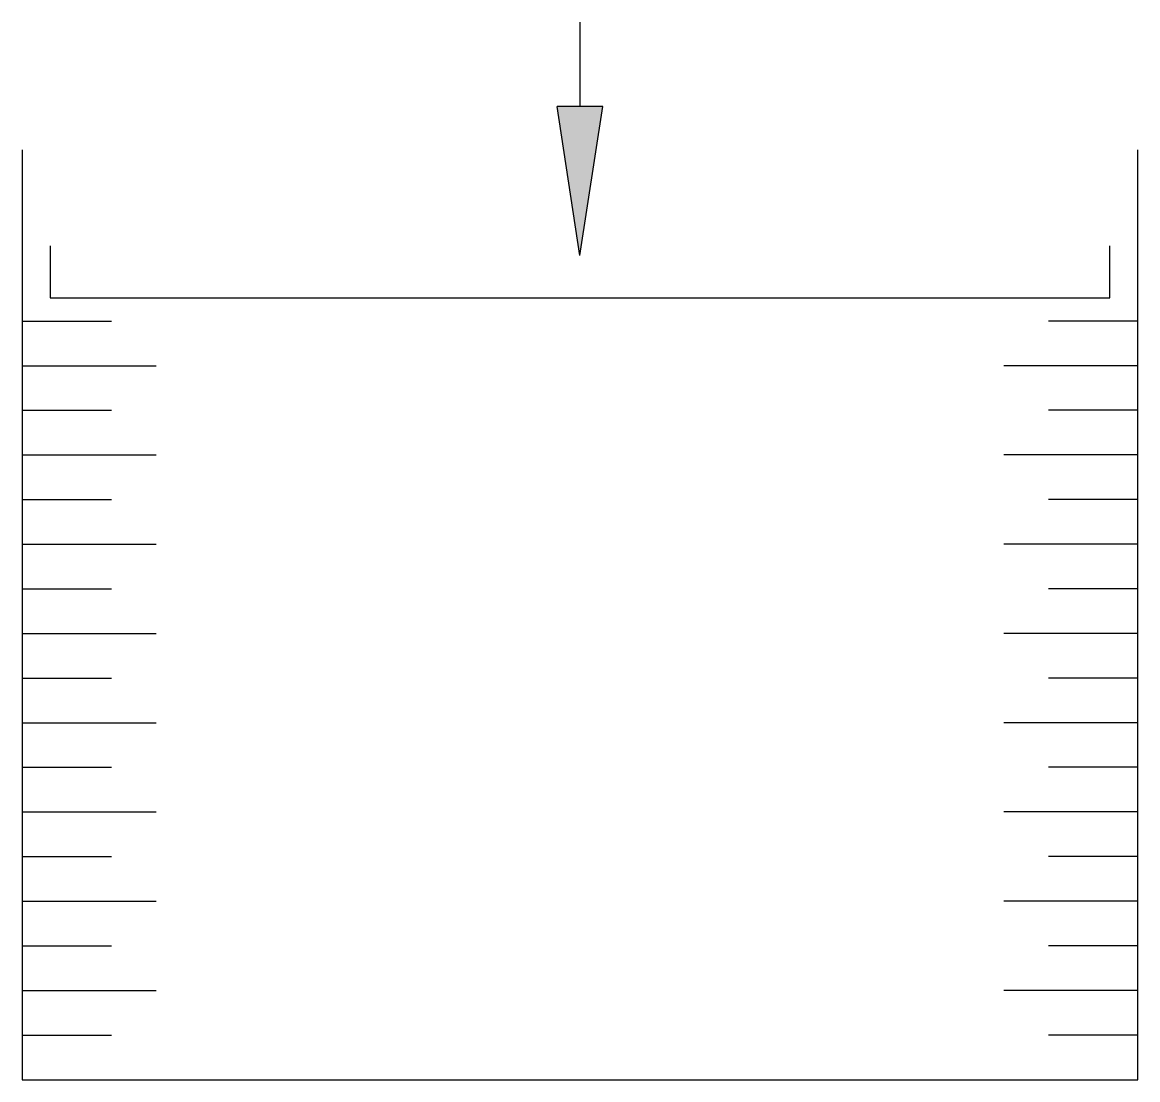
# Model space of a CAD drawing. Header units: millimetres. Extents: x -10087.78 to -10084.78, y 40.95 to 43.79.
import ezdxf

# ---------------------------------------------------------------- set-up
doc = ezdxf.new("R2010")
doc.units = ezdxf.units.MM
doc.header["$LTSCALE"] = 10
doc.layers.add('Tub_componentes', color=2, linetype='Continuous')
doc.layers.add('Tub_equipamentos', color=3, linetype='Continuous')

msp = doc.modelspace()

# ---------------------------------------------------------------- hatches: boundary and pattern name
at = {"layer": 'Tub_equipamentos'}
msp.add_hatch(color=1, dxfattribs=at).paths.add_polyline_path([(-10086.2848, 43.1631), (-10086.223, 43.5638), (-10086.3465, 43.5638)])

# ---------------------------------------------------------------- linework, layer by layer
at = {"layer": 'Tub_componentes', "color": 1}
for p, q in [((-10087.7848, 42.9867), (-10087.5448, 42.9867)), ((-10084.7848, 42.9867), (-10085.0248, 42.9867)), ((-10087.7848, 42.8667), (-10087.4248, 42.8667)), ((-10084.7848, 42.8667), (-10085.1448, 42.8667)), ((-10087.7848, 42.7467), (-10087.5448, 42.7467)), ((-10084.7848, 42.7467), (-10085.0248, 42.7467)), ((-10087.7848, 42.6267), (-10087.4248, 42.6267)), ((-10084.7848, 42.6267), (-10085.1448, 42.6267)), ((-10087.7848, 42.5067), (-10087.5448, 42.5067)), ((-10084.7848, 42.5067), (-10085.0248, 42.5067)), ((-10087.7848, 42.3867), (-10087.4248, 42.3867)), ((-10084.7848, 42.3867), (-10085.1448, 42.3867)), ((-10087.7848, 42.2667), (-10087.5448, 42.2667)), ((-10084.7848, 42.2667), (-10085.0248, 42.2667)), ((-10087.7848, 42.1467), (-10087.4248, 42.1467)), ((-10084.7848, 42.1467), (-10085.1448, 42.1467)), ((-10087.7848, 42.0267), (-10087.5448, 42.0267)), ((-10084.7848, 42.0267), (-10085.0248, 42.0267)), ((-10087.7848, 41.9067), (-10087.4248, 41.9067)), ((-10084.7848, 41.9067), (-10085.1448, 41.9067)), ((-10087.7848, 41.7867), (-10087.5448, 41.7867)), ((-10084.7848, 41.7867), (-10085.0248, 41.7867)), ((-10087.7848, 41.6667), (-10087.4248, 41.6667)), ((-10084.7848, 41.6667), (-10085.1448, 41.6667)), ((-10087.7848, 41.5467), (-10087.5448, 41.5467)), ((-10084.7848, 41.5467), (-10085.0248, 41.5467)), ((-10087.7848, 41.4267), (-10087.4248, 41.4267)), ((-10084.7848, 41.4267), (-10085.1448, 41.4267)), ((-10087.7848, 41.3067), (-10087.5448, 41.3067)), ((-10084.7848, 41.3067), (-10085.0248, 41.3067)), ((-10087.7848, 41.1867), (-10087.4248, 41.1867)), ((-10084.7848, 41.1867), (-10085.1448, 41.1867)), ((-10087.7848, 41.0667), (-10087.5448, 41.0667)), ((-10084.7848, 41.0667), (-10085.0248, 41.0667))]:
    msp.add_line(p, q, dxfattribs=at)
at = {"layer": 'Tub_equipamentos'}
for p, q in [((-10086.2848, 43.79), (-10086.2848, 43.5638)), ((-10086.2848, 43.1631), (-10086.3465, 43.5638)), ((-10086.223, 43.5638), (-10086.3465, 43.5638)), ((-10086.2848, 43.1631), (-10086.223, 43.5638)), ((-10087.7848, 43.4467), (-10087.7848, 40.9467)), ((-10084.7848, 40.9467), (-10084.7848, 43.4467)), ((-10087.7098, 43.1893), (-10087.7098, 43.049)), ((-10084.8598, 43.049), (-10084.8598, 43.1893)), ((-10087.7098, 43.049), (-10084.8598, 43.049)), ((-10087.7848, 40.9467), (-10084.7848, 40.9467))]:
    msp.add_line(p, q, dxfattribs=at)

doc.saveas('drawing.dxf')
